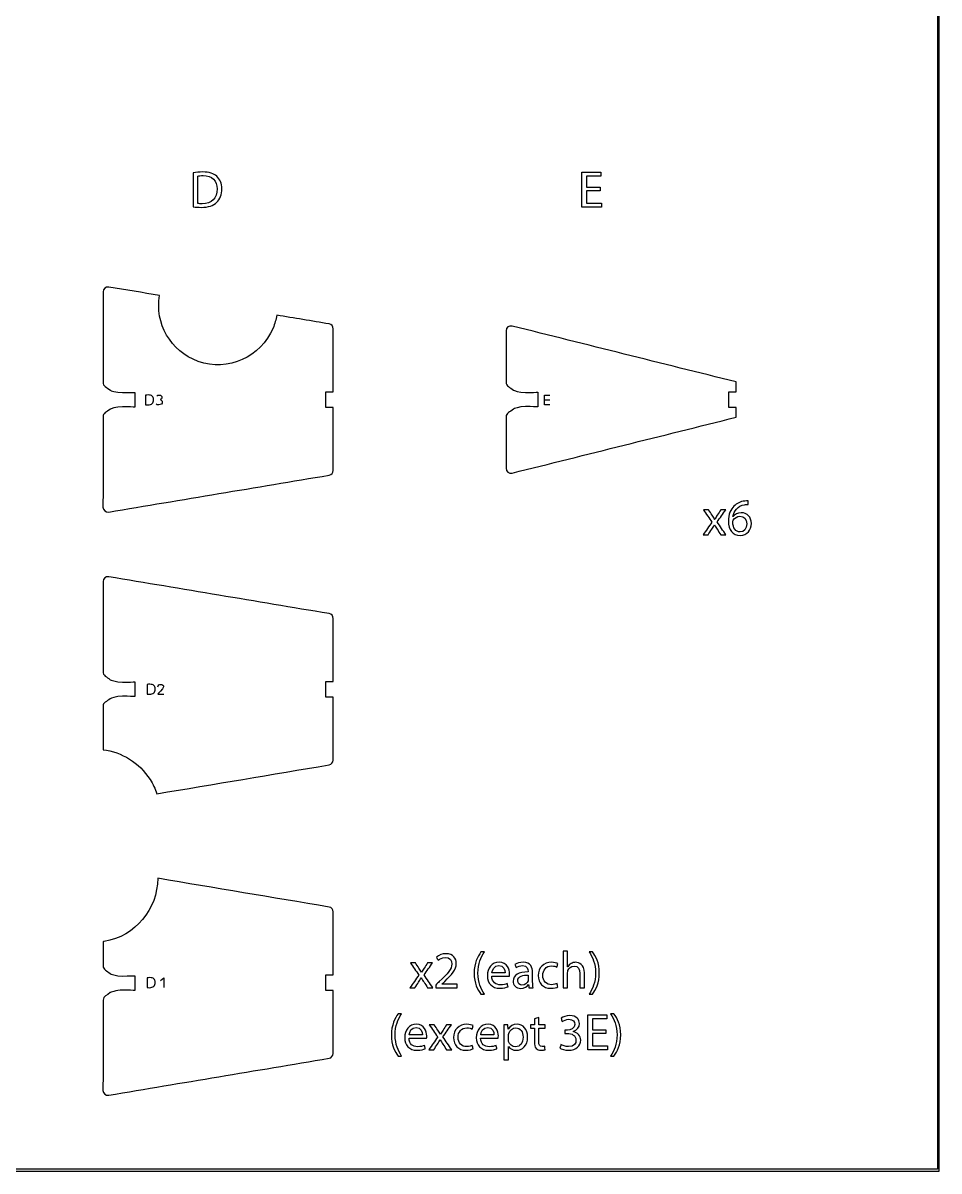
# Model space of a CAD drawing. Extents: x 0 to 430, y 0 to 540.
# Drawn here: x 242.1 to 430, y 0 to 235.4 of the extents above; entities that cross this region are included whole.
import ezdxf

# ---------------------------------------------------------------- set-up
doc = ezdxf.new("R2010")
doc.units = 0
doc.header["$MEASUREMENT"] = 0
doc.layers.add('DEFAULT', color=18, linetype='CONTINUOUS')

msp = doc.modelspace()

# ---------------------------------------------------------------- linework, layer by layer
at = {"layer": 'DEFAULT', "color": 177}
for points in [[(430, 540), (0, 540), (0, 0), (430, 0)], [(429.65, 0.35), (0.35, 0.35), (0.35, 539.65), (429.65, 539.65)], [(360.48, 200.97), (357.7, 200.97), (357.7, 198.4), (360.79, 198.4), (360.79, 197.62), (356.78, 197.62), (356.78, 204.76), (360.63, 204.76), (360.63, 203.98), (357.7, 203.98), (357.7, 201.73), (360.48, 201.73)], [(361.7, 28.21), (358.93, 28.21), (358.93, 25.64), (362.02, 25.64), (362.02, 24.86), (358.01, 24.86), (358.01, 32), (361.86, 32), (361.86, 31.22), (358.93, 31.22), (358.93, 28.97), (361.7, 28.97)]]:
    msp.add_lwpolyline(points, close=True, dxfattribs=at)
at = {"layer": 'DEFAULT', "color": 250}
for points in [[(350.21, 157.07), (349.07, 157.07), (349.07, 159.09), (350.17, 159.09)], [(349.07, 158.08), (350.17, 158.08)], [(270.37, 39.07), (271.02, 39.6), (271.02, 37.65)]]:
    msp.add_lwpolyline(points, dxfattribs=at)
at = {"layer": 'DEFAULT', "color": 177}
for points, knots in [([(277.06, 204.66), (277.62, 204.75), (278.28, 204.81), (279.01, 204.81), (280.34, 204.81), (281.28, 204.5), (281.9, 203.92), (282.54, 203.34), (282.91, 202.51), (282.91, 201.36), (282.91, 200.2), (282.55, 199.24), (281.88, 198.59), (281.21, 197.92), (280.11, 197.56), (278.73, 197.56), (278.07, 197.56), (277.52, 197.59), (277.06, 197.64), (277.06, 199.98), (277.06, 202.32), (277.06, 204.66)], [19.89, 19.89, 19.89, 19.89, 20.89, 20.89, 20.89, 21.89, 21.89, 21.89, 22.89, 22.89, 22.89, 23.89, 23.89, 23.89, 24.89, 24.89, 24.89, 25.89, 25.89, 25.89, 45.78, 45.78, 45.78, 45.78]), ([(277.98, 198.35), (278.21, 198.31), (278.55, 198.3), (278.91, 198.3), (280.88, 198.3), (281.94, 199.4), (281.94, 201.33), (281.96, 203.01), (281, 204.08), (279.06, 204.08), (278.58, 204.08), (278.22, 204.04), (277.98, 203.98), (277.98, 202.11), (277.98, 200.23), (277.98, 198.35)], [15.959, 15.959, 15.959, 15.959, 16.959, 16.959, 16.959, 17.959, 17.959, 17.959, 18.959, 18.959, 18.959, 19.959, 19.959, 19.959, 35.918, 35.918, 35.918, 35.918]), ([(390.83, 136.64), (390.64, 136.65), (390.39, 136.64), (390.13, 136.6), (388.67, 136.36), (387.9, 135.29), (387.74, 134.15), (387.75, 134.15), (387.76, 134.15), (387.77, 134.15), (388.1, 134.59), (388.67, 134.95), (389.43, 134.95), (390.65, 134.95), (391.51, 134.07), (391.51, 132.73), (391.51, 131.47), (390.65, 130.3), (389.22, 130.3), (387.75, 130.3), (386.79, 131.45), (386.79, 133.23), (386.79, 134.59), (387.27, 135.66), (387.95, 136.33), (388.52, 136.9), (389.28, 137.24), (390.15, 137.35), (390.43, 137.39), (390.66, 137.4), (390.83, 137.4), (390.83, 137.15), (390.83, 136.9), (390.83, 136.64)], [2.16, 2.16, 2.16, 2.16, 3.16, 3.16, 3.16, 4.16, 4.16, 4.16, 4.251, 4.251, 4.251, 5.251, 5.251, 5.251, 6.251, 6.251, 6.251, 7.251, 7.251, 7.251, 8.251, 8.251, 8.251, 9.251, 9.251, 9.251, 10.251, 10.251, 10.251, 11.251, 11.251, 11.251, 13.411, 13.411, 13.411, 13.411]), ([(382.73, 135.54), (382.98, 135.17), (383.22, 134.81), (383.46, 134.44), (383.65, 134.15), (383.81, 133.89), (383.98, 133.6), (383.99, 133.6), (384, 133.6), (384.01, 133.6), (384.18, 133.91), (384.35, 134.18), (384.52, 134.45), (384.76, 134.81), (385, 135.18), (385.24, 135.54), (385.58, 135.54), (385.91, 135.54), (386.25, 135.54), (385.66, 134.72), (385.08, 133.89), (384.5, 133.06), (385.1, 132.18), (385.7, 131.3), (386.3, 130.42), (385.95, 130.42), (385.59, 130.42), (385.24, 130.42), (384.99, 130.8), (384.74, 131.19), (384.49, 131.57), (384.29, 131.87), (384.12, 132.15), (383.94, 132.46), (383.93, 132.46), (383.92, 132.46), (383.92, 132.46), (383.75, 132.15), (383.57, 131.88), (383.38, 131.57), (383.13, 131.19), (382.88, 130.8), (382.64, 130.42), (382.29, 130.42), (381.95, 130.42), (381.61, 130.42), (382.22, 131.29), (382.82, 132.16), (383.43, 133.03), (382.85, 133.87), (382.27, 134.7), (381.7, 135.54), (382.04, 135.54), (382.39, 135.54), (382.73, 135.54)], [0, 0, 0, 0, 3.743683, 3.743683, 3.743683, 4.743683, 4.743683, 4.743683, 4.833683, 4.833683, 4.833683, 5.833683, 5.833683, 5.833683, 9.536344, 9.536344, 9.536344, 12.386344, 12.386344, 12.386344, 20.976282, 20.976282, 20.976282, 30.044623, 30.044623, 30.044623, 33.044623, 33.044623, 33.044623, 36.947161, 36.947161, 36.947161, 37.947161, 37.947161, 37.947161, 38.008161, 38.008161, 38.008161, 39.008161, 39.008161, 39.008161, 42.894946, 42.894946, 42.894946, 45.803946, 45.803946, 45.803946, 54.832976, 54.832976, 54.832976, 63.478707, 63.478707, 63.478707, 66.418707, 66.418707, 66.418707, 66.418707]), ([(390.56, 132.67), (390.56, 133.66), (390, 134.25), (389.15, 134.25), (388.58, 134.25), (388.07, 133.9), (387.81, 133.4), (387.75, 133.3), (387.71, 133.16), (387.71, 132.99), (387.73, 131.86), (388.25, 131.02), (389.22, 131.02), (390.02, 131.02), (390.56, 131.69), (390.56, 132.67)], [1, 1, 1, 1, 2, 2, 2, 3, 3, 3, 4, 4, 4, 5, 5, 5, 6, 6, 6, 6]), ([(336.78, 44.91), (336.01, 43.87), (335.45, 42.49), (335.45, 40.58), (335.45, 38.7), (336.03, 37.34), (336.78, 36.28), (336.54, 36.28), (336.29, 36.28), (336.05, 36.28), (335.38, 37.16), (334.66, 38.52), (334.66, 40.58), (334.67, 42.66), (335.38, 44.02), (336.05, 44.91), (336.29, 44.91), (336.54, 44.91), (336.78, 44.91)], [0, 0, 0, 0, 1, 1, 1, 2, 2, 2, 4.069, 4.069, 4.069, 5.069, 5.069, 5.069, 6.069, 6.069, 6.069, 8.138, 8.138, 8.138, 8.138]), ([(352.91, 45.08), (353.22, 45.08), (353.53, 45.08), (353.84, 45.08), (353.84, 44.01), (353.84, 42.95), (353.84, 41.88), (353.85, 41.88), (353.85, 41.88), (353.86, 41.88), (354.01, 42.15), (354.24, 42.38), (354.53, 42.54), (354.8, 42.7), (355.13, 42.8), (355.48, 42.8), (356.17, 42.8), (357.27, 42.38), (357.27, 40.61), (357.27, 39.6), (357.27, 38.58), (357.27, 37.56), (356.96, 37.56), (356.65, 37.56), (356.34, 37.56), (356.34, 38.54), (356.34, 39.52), (356.34, 40.51), (356.34, 41.33), (356.03, 42.03), (355.15, 42.03), (354.55, 42.03), (354.07, 41.61), (353.9, 41.1), (353.85, 40.97), (353.84, 40.83), (353.84, 40.65), (353.84, 39.62), (353.84, 38.59), (353.84, 37.56), (353.53, 37.56), (353.22, 37.56), (352.91, 37.56), (352.91, 40.07), (352.91, 42.57), (352.91, 45.08)], [21.3, 21.3, 21.3, 21.3, 23.94, 23.94, 23.94, 33.001, 33.001, 33.001, 33.06, 33.06, 33.06, 34.06, 34.06, 34.06, 35.06, 35.06, 35.06, 36.06, 36.06, 36.06, 44.7, 44.7, 44.7, 47.339, 47.339, 47.339, 55.679, 55.679, 55.679, 56.679, 56.679, 56.679, 57.679, 57.679, 57.679, 58.679, 58.679, 58.679, 67.439, 67.439, 67.439, 70.079, 70.079, 70.079, 91.379, 91.379, 91.379, 91.379]), ([(358.22, 36.28), (358.97, 37.33), (359.55, 38.71), (359.55, 40.61), (359.55, 42.51), (358.98, 43.86), (358.22, 44.91), (358.46, 44.91), (358.7, 44.91), (358.94, 44.91), (359.62, 44.04), (360.33, 42.69), (360.33, 40.6), (360.33, 38.53), (359.62, 37.18), (358.94, 36.28), (358.7, 36.28), (358.46, 36.28), (358.22, 36.28)], [0, 0, 0, 0, 1, 1, 1, 2, 2, 2, 4.039, 4.039, 4.039, 5.039, 5.039, 5.039, 6.039, 6.039, 6.039, 8.078, 8.078, 8.078, 8.078]), ([(322.62, 42.69), (322.86, 42.32), (323.11, 41.95), (323.35, 41.58), (323.54, 41.3), (323.7, 41.03), (323.87, 40.75), (323.88, 40.75), (323.89, 40.75), (323.9, 40.75), (324.07, 41.06), (324.24, 41.32), (324.41, 41.6), (324.65, 41.96), (324.89, 42.32), (325.13, 42.69), (325.46, 42.69), (325.8, 42.69), (326.13, 42.69), (325.55, 41.86), (324.97, 41.03), (324.39, 40.21), (324.99, 39.33), (325.59, 38.45), (326.19, 37.56), (325.83, 37.56), (325.48, 37.56), (325.13, 37.56), (324.88, 37.95), (324.63, 38.33), (324.38, 38.72), (324.18, 39.01), (324.01, 39.3), (323.83, 39.61), (323.82, 39.61), (323.81, 39.61), (323.81, 39.61), (323.64, 39.3), (323.46, 39.02), (323.27, 38.72), (323.02, 38.33), (322.77, 37.95), (322.52, 37.56), (322.18, 37.56), (321.84, 37.56), (321.5, 37.56), (322.1, 38.43), (322.71, 39.31), (323.32, 40.18), (322.74, 41.01), (322.16, 41.85), (321.58, 42.69), (321.93, 42.69), (322.27, 42.69), (322.62, 42.69)], [0, 0, 0, 0, 3.744236, 3.744236, 3.744236, 4.744236, 4.744236, 4.744236, 4.834236, 4.834236, 4.834236, 5.834236, 5.834236, 5.834236, 9.536897, 9.536897, 9.536897, 12.386897, 12.386897, 12.386897, 20.976594, 20.976594, 20.976594, 30.045762, 30.045762, 30.045762, 33.044762, 33.044762, 33.044762, 36.948683, 36.948683, 36.948683, 37.948683, 37.948683, 37.948683, 38.008683, 38.008683, 38.008683, 39.008683, 39.008683, 39.008683, 42.895769, 42.895769, 42.895769, 45.805769, 45.805769, 45.805769, 54.836191, 54.836191, 54.836191, 63.481669, 63.481669, 63.481669, 66.421669, 66.421669, 66.421669, 66.421669]), ([(326.79, 37.56), (326.79, 37.75), (326.79, 37.94), (326.79, 38.13), (327.03, 38.37), (327.28, 38.61), (327.52, 38.84), (329.28, 40.52), (330.07, 41.41), (330.08, 42.44), (330.08, 43.14), (329.74, 43.79), (328.72, 43.79), (328.09, 43.79), (327.57, 43.47), (327.26, 43.2), (327.16, 43.42), (327.06, 43.64), (326.96, 43.86), (327.44, 44.26), (328.11, 44.56), (328.91, 44.56), (330.39, 44.56), (331.01, 43.54), (331.01, 42.56), (331.01, 41.29), (330.09, 40.26), (328.64, 38.87), (328.46, 38.7), (328.27, 38.53), (328.09, 38.36), (328.09, 38.35), (328.09, 38.34), (328.09, 38.34), (329.12, 38.34), (330.15, 38.34), (331.18, 38.34), (331.18, 38.08), (331.18, 37.82), (331.18, 37.56), (329.72, 37.56), (328.25, 37.56), (326.79, 37.56)], [12.449, 12.449, 12.449, 12.449, 14.069, 14.069, 14.069, 16.954308, 16.954308, 16.954308, 17.954308, 17.954308, 17.954308, 18.954308, 18.954308, 18.954308, 19.954308, 19.954308, 19.954308, 21.996101, 21.996101, 21.996101, 22.996101, 22.996101, 22.996101, 23.996101, 23.996101, 23.996101, 24.996101, 24.996101, 24.996101, 27.119853, 27.119853, 27.119853, 27.179853, 27.179853, 27.179853, 35.939853, 35.939853, 35.939853, 38.129853, 38.129853, 38.129853, 50.578853, 50.578853, 50.578853, 50.578853]), ([(338.28, 39.96), (338.3, 38.7), (339.11, 38.18), (340.04, 38.18), (340.71, 38.18), (341.11, 38.29), (341.46, 38.44), (341.51, 38.22), (341.56, 38), (341.62, 37.78), (341.29, 37.63), (340.73, 37.46), (339.91, 37.46), (338.34, 37.46), (337.39, 38.49), (337.39, 40.04), (337.39, 41.58), (338.3, 42.8), (339.8, 42.8), (341.47, 42.8), (341.91, 41.33), (341.91, 40.39), (341.91, 40.2), (341.89, 40.05), (341.88, 39.96), (340.68, 39.96), (339.48, 39.96), (338.28, 39.96)], [10.199, 10.199, 10.199, 10.199, 11.199, 11.199, 11.199, 12.199, 12.199, 12.199, 14.140629, 14.140629, 14.140629, 15.140629, 15.140629, 15.140629, 16.140629, 16.140629, 16.140629, 17.140629, 17.140629, 17.140629, 18.140629, 18.140629, 18.140629, 19.140629, 19.140629, 19.140629, 29.339629, 29.339629, 29.339629, 29.339629]), ([(345.9, 37.56), (345.88, 37.78), (345.85, 37.99), (345.83, 38.21), (345.82, 38.21), (345.81, 38.21), (345.8, 38.21), (345.51, 37.81), (344.96, 37.45), (344.23, 37.45), (343.19, 37.45), (342.66, 38.18), (342.66, 38.92), (342.66, 40.16), (343.77, 40.83), (345.74, 40.82), (345.74, 40.86), (345.74, 40.89), (345.74, 40.93), (345.74, 41.35), (345.63, 42.11), (344.58, 42.11), (344.1, 42.11), (343.61, 41.97), (343.25, 41.73), (343.18, 41.94), (343.11, 42.14), (343.03, 42.35), (343.46, 42.62), (344.07, 42.8), (344.72, 42.8), (346.28, 42.8), (346.66, 41.73), (346.66, 40.71), (346.66, 40.07), (346.66, 39.43), (346.66, 38.79), (346.66, 38.35), (346.69, 37.91), (346.75, 37.56), (346.47, 37.56), (346.18, 37.56), (345.9, 37.56)], [0, 0, 0, 0, 1.84201, 1.84201, 1.84201, 1.93201, 1.93201, 1.93201, 2.93201, 2.93201, 2.93201, 3.93201, 3.93201, 3.93201, 4.93201, 4.93201, 4.93201, 5.23201, 5.23201, 5.23201, 6.23201, 6.23201, 6.23201, 7.23201, 7.23201, 7.23201, 9.072227, 9.072227, 9.072227, 10.072227, 10.072227, 10.072227, 11.072227, 11.072227, 11.072227, 16.502227, 16.502227, 16.502227, 17.502227, 17.502227, 17.502227, 19.901227, 19.901227, 19.901227, 19.901227]), ([(351.82, 37.75), (351.58, 37.63), (351.04, 37.46), (350.35, 37.46), (348.8, 37.46), (347.8, 38.51), (347.8, 40.07), (347.8, 41.65), (348.88, 42.79), (350.55, 42.79), (351.1, 42.79), (351.59, 42.65), (351.84, 42.53), (351.77, 42.29), (351.7, 42.05), (351.63, 41.81), (351.41, 41.93), (351.06, 42.05), (350.55, 42.05), (349.37, 42.05), (348.74, 41.18), (348.74, 40.11), (348.74, 38.93), (349.5, 38.2), (350.52, 38.2), (351.05, 38.2), (351.4, 38.34), (351.66, 38.45), (351.71, 38.22), (351.77, 37.99), (351.82, 37.75)], [2.030493, 2.030493, 2.030493, 2.030493, 3.030493, 3.030493, 3.030493, 4.030493, 4.030493, 4.030493, 5.030493, 5.030493, 5.030493, 6.030493, 6.030493, 6.030493, 8.156898, 8.156898, 8.156898, 9.156898, 9.156898, 9.156898, 10.156898, 10.156898, 10.156898, 11.156898, 11.156898, 11.156898, 12.156898, 12.156898, 12.156898, 14.187391, 14.187391, 14.187391, 14.187391]), ([(341.01, 40.62), (341.02, 41.21), (340.77, 42.14), (339.72, 42.14), (338.78, 42.14), (338.37, 41.27), (338.29, 40.62), (339.2, 40.62), (340.11, 40.62), (341.01, 40.62)], [7.709, 7.709, 7.709, 7.709, 8.709, 8.709, 8.709, 9.709, 9.709, 9.709, 17.418, 17.418, 17.418, 17.418]), ([(345.76, 40.18), (344.75, 40.2), (343.6, 40.02), (343.6, 39.02), (343.6, 38.42), (344, 38.13), (344.47, 38.13), (345.14, 38.13), (345.56, 38.56), (345.71, 38.99), (345.74, 39.09), (345.76, 39.19), (345.76, 39.29), (345.76, 39.58), (345.76, 39.88), (345.76, 40.18)], [2.521, 2.521, 2.521, 2.521, 3.521, 3.521, 3.521, 4.521, 4.521, 4.521, 5.521, 5.521, 5.521, 6.521, 6.521, 6.521, 9.042, 9.042, 9.042, 9.042]), ([(319.8, 32.21), (319.03, 31.17), (318.47, 29.79), (318.47, 27.88), (318.47, 26), (319.05, 24.64), (319.8, 23.58), (319.56, 23.58), (319.32, 23.58), (319.07, 23.58), (318.41, 24.46), (317.69, 25.82), (317.69, 27.88), (317.7, 29.96), (318.41, 31.32), (319.07, 32.21), (319.32, 32.21), (319.56, 32.21), (319.8, 32.21)], [0, 0, 0, 0, 1, 1, 1, 2, 2, 2, 4.069, 4.069, 4.069, 5.069, 5.069, 5.069, 6.069, 6.069, 6.069, 8.138, 8.138, 8.138, 8.138]), ([(347.92, 31.46), (347.92, 30.97), (347.92, 30.48), (347.92, 29.99), (348.37, 29.99), (348.81, 29.99), (349.26, 29.99), (349.26, 29.75), (349.26, 29.51), (349.26, 29.28), (348.81, 29.28), (348.37, 29.28), (347.92, 29.28), (347.92, 28.36), (347.92, 27.43), (347.92, 26.51), (347.92, 25.88), (348.1, 25.52), (348.62, 25.52), (348.87, 25.52), (349.05, 25.55), (349.16, 25.58), (349.18, 25.35), (349.19, 25.12), (349.2, 24.88), (349.02, 24.81), (348.74, 24.76), (348.38, 24.76), (347.95, 24.76), (347.6, 24.89), (347.37, 25.15), (347.11, 25.42), (347.01, 25.88), (347.01, 26.48), (347.01, 27.41), (347.01, 28.35), (347.01, 29.28), (346.75, 29.28), (346.48, 29.28), (346.22, 29.28), (346.22, 29.51), (346.22, 29.75), (346.22, 29.99), (346.48, 29.99), (346.75, 29.99), (347.01, 29.99), (347.01, 30.39), (347.01, 30.8), (347.01, 31.21), (347.32, 31.29), (347.62, 31.38), (347.92, 31.46)], [2.670674, 2.670674, 2.670674, 2.670674, 6.840674, 6.840674, 6.840674, 10.619674, 10.619674, 10.619674, 12.629674, 12.629674, 12.629674, 16.408674, 16.408674, 16.408674, 24.238674, 24.238674, 24.238674, 25.238674, 25.238674, 25.238674, 26.238674, 26.238674, 26.238674, 28.222307, 28.222307, 28.222307, 29.222307, 29.222307, 29.222307, 30.222307, 30.222307, 30.222307, 31.222307, 31.222307, 31.222307, 39.142307, 39.142307, 39.142307, 41.392307, 41.392307, 41.392307, 43.402307, 43.402307, 43.402307, 45.652307, 45.652307, 45.652307, 49.132307, 49.132307, 49.132307, 51.802981, 51.802981, 51.802981, 51.802981]), ([(352.47, 25.93), (352.74, 25.76), (353.35, 25.5), (354, 25.5), (355.19, 25.5), (355.57, 26.26), (355.55, 26.83), (355.54, 27.79), (354.68, 28.21), (353.78, 28.21), (353.6, 28.21), (353.43, 28.21), (353.26, 28.21), (353.26, 28.44), (353.26, 28.67), (353.26, 28.91), (353.43, 28.91), (353.6, 28.91), (353.78, 28.91), (354.45, 28.91), (355.31, 29.26), (355.31, 30.07), (355.31, 30.62), (354.96, 31.11), (354.1, 31.11), (353.55, 31.11), (353.03, 30.86), (352.73, 30.65), (352.65, 30.88), (352.57, 31.1), (352.49, 31.33), (352.85, 31.59), (353.54, 31.86), (354.28, 31.86), (355.64, 31.86), (356.25, 31.05), (356.25, 30.22), (356.25, 29.51), (355.83, 28.91), (354.98, 28.6), (354.98, 28.59), (354.98, 28.59), (354.98, 28.58), (355.83, 28.41), (356.52, 27.77), (356.52, 26.81), (356.52, 25.71), (355.66, 24.75), (354.01, 24.75), (353.24, 24.75), (352.56, 24.99), (352.22, 25.21), (352.31, 25.45), (352.39, 25.69), (352.47, 25.93)], [2.163331, 2.163331, 2.163331, 2.163331, 3.163331, 3.163331, 3.163331, 4.163331, 4.163331, 4.163331, 5.163331, 5.163331, 5.163331, 6.633331, 6.633331, 6.633331, 8.614331, 8.614331, 8.614331, 10.084331, 10.084331, 10.084331, 11.084331, 11.084331, 11.084331, 12.084331, 12.084331, 12.084331, 13.084331, 13.084331, 13.084331, 15.124551, 15.124551, 15.124551, 16.124551, 16.124551, 16.124551, 17.124551, 17.124551, 17.124551, 18.124551, 18.124551, 18.124551, 18.183551, 18.183551, 18.183551, 19.183551, 19.183551, 19.183551, 20.183551, 20.183551, 20.183551, 21.183551, 21.183551, 21.183551, 23.346882, 23.346882, 23.346882, 23.346882]), ([(362.62, 23.58), (363.38, 24.63), (363.96, 26.01), (363.96, 27.91), (363.96, 29.81), (363.39, 31.16), (362.62, 32.21), (362.86, 32.21), (363.1, 32.21), (363.34, 32.21), (364.02, 31.34), (364.73, 29.99), (364.73, 27.9), (364.73, 25.83), (364.02, 24.48), (363.34, 23.58), (363.1, 23.58), (362.86, 23.58), (362.62, 23.58)], [0, 0, 0, 0, 1, 1, 1, 2, 2, 2, 4.039, 4.039, 4.039, 5.039, 5.039, 5.039, 6.039, 6.039, 6.039, 8.078, 8.078, 8.078, 8.078]), ([(321.31, 27.26), (321.33, 26), (322.13, 25.48), (323.06, 25.48), (323.73, 25.48), (324.13, 25.59), (324.48, 25.74), (324.54, 25.52), (324.59, 25.3), (324.64, 25.08), (324.31, 24.93), (323.75, 24.76), (322.94, 24.76), (321.36, 24.76), (320.42, 25.79), (320.42, 27.34), (320.42, 28.88), (321.33, 30.1), (322.82, 30.1), (324.49, 30.1), (324.94, 28.63), (324.94, 27.69), (324.94, 27.5), (324.92, 27.35), (324.91, 27.26), (323.71, 27.26), (322.51, 27.26), (321.31, 27.26)], [10.199, 10.199, 10.199, 10.199, 11.199, 11.199, 11.199, 12.199, 12.199, 12.199, 14.140629, 14.140629, 14.140629, 15.140629, 15.140629, 15.140629, 16.140629, 16.140629, 16.140629, 17.140629, 17.140629, 17.140629, 18.140629, 18.140629, 18.140629, 19.140629, 19.140629, 19.140629, 29.339629, 29.339629, 29.339629, 29.339629]), ([(324.04, 27.92), (324.05, 28.51), (323.79, 29.44), (322.75, 29.44), (321.81, 29.44), (321.39, 28.57), (321.32, 27.92), (322.22, 27.92), (323.13, 27.92), (324.04, 27.92)], [7.709, 7.709, 7.709, 7.709, 8.709, 8.709, 8.709, 9.709, 9.709, 9.709, 17.418, 17.418, 17.418, 17.418]), ([(326.49, 29.99), (326.74, 29.62), (326.98, 29.25), (327.22, 28.88), (327.41, 28.6), (327.57, 28.33), (327.74, 28.05), (327.75, 28.05), (327.76, 28.05), (327.77, 28.05), (327.94, 28.36), (328.11, 28.62), (328.28, 28.9), (328.52, 29.26), (328.76, 29.62), (329, 29.99), (329.34, 29.99), (329.67, 29.99), (330.01, 29.99), (329.42, 29.16), (328.84, 28.33), (328.26, 27.51), (328.86, 26.63), (329.46, 25.75), (330.06, 24.86), (329.71, 24.86), (329.35, 24.86), (329, 24.86), (328.75, 25.25), (328.5, 25.63), (328.25, 26.02), (328.05, 26.31), (327.88, 26.6), (327.7, 26.91), (327.69, 26.91), (327.69, 26.91), (327.68, 26.91), (327.51, 26.6), (327.33, 26.32), (327.14, 26.02), (326.89, 25.63), (326.64, 25.25), (326.4, 24.86), (326.06, 24.86), (325.71, 24.86), (325.37, 24.86), (325.98, 25.73), (326.58, 26.61), (327.19, 27.48), (326.61, 28.31), (326.03, 29.15), (325.46, 29.99), (325.8, 29.99), (326.15, 29.99), (326.49, 29.99)], [0, 0, 0, 0, 3.743683, 3.743683, 3.743683, 4.743683, 4.743683, 4.743683, 4.834683, 4.834683, 4.834683, 5.834683, 5.834683, 5.834683, 9.537344, 9.537344, 9.537344, 12.387344, 12.387344, 12.387344, 20.976465, 20.976465, 20.976465, 30.045633, 30.045633, 30.045633, 33.045633, 33.045633, 33.045633, 36.949008, 36.949008, 36.949008, 37.949008, 37.949008, 37.949008, 38.010008, 38.010008, 38.010008, 39.010008, 39.010008, 39.010008, 42.897635, 42.897635, 42.897635, 45.807635, 45.807635, 45.807635, 54.838057, 54.838057, 54.838057, 63.482965, 63.482965, 63.482965, 66.422965, 66.422965, 66.422965, 66.422965]), ([(334.45, 25.05), (334.21, 24.93), (333.67, 24.76), (332.98, 24.76), (331.44, 24.76), (330.43, 25.81), (330.43, 27.37), (330.43, 28.95), (331.51, 30.09), (333.18, 30.09), (333.73, 30.09), (334.22, 29.95), (334.47, 29.83), (334.4, 29.59), (334.33, 29.35), (334.26, 29.11), (334.04, 29.23), (333.69, 29.35), (333.18, 29.35), (332.01, 29.35), (331.37, 28.48), (331.37, 27.41), (331.37, 26.23), (332.13, 25.5), (333.15, 25.5), (333.68, 25.5), (334.03, 25.64), (334.29, 25.75), (334.35, 25.52), (334.4, 25.29), (334.45, 25.05)], [2.030493, 2.030493, 2.030493, 2.030493, 3.030493, 3.030493, 3.030493, 4.030493, 4.030493, 4.030493, 5.030493, 5.030493, 5.030493, 6.030493, 6.030493, 6.030493, 8.156898, 8.156898, 8.156898, 9.156898, 9.156898, 9.156898, 10.156898, 10.156898, 10.156898, 11.156898, 11.156898, 11.156898, 12.156898, 12.156898, 12.156898, 14.187391, 14.187391, 14.187391, 14.187391]), ([(336, 27.26), (336.02, 26), (336.82, 25.48), (337.75, 25.48), (338.42, 25.48), (338.82, 25.59), (339.17, 25.74), (339.22, 25.52), (339.28, 25.3), (339.33, 25.08), (339, 24.93), (338.44, 24.76), (337.63, 24.76), (336.05, 24.76), (335.11, 25.79), (335.11, 27.34), (335.11, 28.88), (336.02, 30.1), (337.51, 30.1), (339.18, 30.1), (339.63, 28.63), (339.63, 27.69), (339.63, 27.5), (339.61, 27.35), (339.6, 27.26), (338.4, 27.26), (337.2, 27.26), (336, 27.26)], [10.199, 10.199, 10.199, 10.199, 11.199, 11.199, 11.199, 12.199, 12.199, 12.199, 14.140629, 14.140629, 14.140629, 15.140629, 15.140629, 15.140629, 16.140629, 16.140629, 16.140629, 17.140629, 17.140629, 17.140629, 18.140629, 18.140629, 18.140629, 19.140629, 19.140629, 19.140629, 29.339629, 29.339629, 29.339629, 29.339629]), ([(338.73, 27.92), (338.74, 28.51), (338.48, 29.44), (337.44, 29.44), (336.49, 29.44), (336.08, 28.57), (336.01, 27.92), (336.91, 27.92), (337.82, 27.92), (338.73, 27.92)], [7.709, 7.709, 7.709, 7.709, 8.709, 8.709, 8.709, 9.709, 9.709, 9.709, 17.418, 17.418, 17.418, 17.418]), ([(340.78, 28.31), (340.78, 28.97), (340.76, 29.5), (340.74, 29.99), (341.02, 29.99), (341.3, 29.99), (341.57, 29.99), (341.59, 29.69), (341.6, 29.4), (341.62, 29.11), (341.62, 29.11), (341.63, 29.11), (341.64, 29.11), (342.02, 29.73), (342.62, 30.1), (343.46, 30.1), (344.7, 30.1), (345.63, 29.05), (345.63, 27.5), (345.63, 25.66), (344.51, 24.75), (343.3, 24.75), (342.62, 24.75), (342.03, 25.04), (341.72, 25.55), (341.72, 25.55), (341.71, 25.55), (341.7, 25.55), (341.7, 24.62), (341.7, 23.7), (341.7, 22.77), (341.39, 22.77), (341.09, 22.77), (340.78, 22.77), (340.78, 24.62), (340.78, 26.47), (340.78, 28.31)], [15.72, 15.72, 15.72, 15.72, 16.72, 16.72, 16.72, 19.09, 19.09, 19.09, 21.58289, 21.58289, 21.58289, 21.64189, 21.64189, 21.64189, 22.64189, 22.64189, 22.64189, 23.64189, 23.64189, 23.64189, 24.64189, 24.64189, 24.64189, 25.64189, 25.64189, 25.64189, 25.70189, 25.70189, 25.70189, 33.59189, 33.59189, 33.59189, 36.20189, 36.20189, 36.20189, 51.92189, 51.92189, 51.92189, 51.92189]), ([(341.7, 26.95), (341.7, 26.81), (341.72, 26.68), (341.74, 26.57), (341.91, 25.92), (342.47, 25.48), (343.14, 25.48), (344.12, 25.48), (344.7, 26.28), (344.7, 27.46), (344.7, 28.48), (344.16, 29.36), (343.17, 29.36), (342.54, 29.36), (341.94, 28.91), (341.76, 28.21), (341.73, 28.09), (341.7, 27.95), (341.7, 27.83), (341.7, 27.53), (341.7, 27.24), (341.7, 26.95)], [2.489, 2.489, 2.489, 2.489, 3.489, 3.489, 3.489, 4.489, 4.489, 4.489, 5.489, 5.489, 5.489, 6.489, 6.489, 6.489, 7.489, 7.489, 7.489, 8.489, 8.489, 8.489, 10.978, 10.978, 10.978, 10.978])]:
    msp.add_open_spline(points, degree=3, knots=knots, dxfattribs=at)
at = {"layer": 'DEFAULT', "color": 240}
for points, knots in [([(304.25, 159.75), (304.25, 158.69), (304.25, 157.62), (304.25, 156.55), (304.75, 156.55), (305.25, 156.55), (305.75, 156.55), (305.75, 152.25), (305.75, 147.94), (305.75, 143.63), (305.75, 143.15), (305.4, 142.73), (304.91, 142.65), (289.85, 140.13), (274.78, 137.61), (259.72, 135.1), (259.11, 135), (258.55, 135.47), (258.55, 136.08), (258.56, 142.24), (258.56, 148.41), (258.56, 154.57), (258.56, 155.48), (259.31, 155.53), (260.06, 156.16), (260.06, 156.22), (261.18, 156.67), (262.56, 156.67), (263.95, 156.67), (264.72, 156.62), (265.06, 156.62), (265.06, 157.62), (265.06, 158.62), (265.06, 159.62), (264.72, 159.62), (263.94, 159.57), (262.56, 159.57), (261.19, 159.57), (260.06, 160.02), (260.06, 160.07), (259.31, 160.7), (258.56, 160.85), (258.56, 161.76), (258.56, 167.92), (258.56, 174.09), (258.57, 180.25), (258.57, 180.86), (259.12, 181.33), (259.73, 181.23), (263.2, 180.65), (266.67, 180.07), (270.14, 179.49), (269.18, 173.83), (272.35, 168.05), (278.06, 165.99), (284.13, 163.81), (290.96, 166.86), (293.43, 172.82), (293.79, 173.69), (294.04, 174.57), (294.19, 175.46), (297.76, 174.86), (301.34, 174.26), (304.92, 173.66), (305.4, 173.58), (305.76, 173.16), (305.76, 172.67), (305.76, 168.37), (305.76, 164.06), (305.76, 159.75), (305.26, 159.75), (304.75, 159.75), (304.25, 159.75)], [4.260012, 4.260012, 4.260012, 4.260012, 13.330012, 13.330012, 13.330012, 17.580012, 17.580012, 17.580012, 54.210013, 54.210013, 54.210013, 55.210013, 55.210013, 55.210013, 185.095086, 185.095086, 185.095086, 186.095086, 186.095086, 186.095086, 238.495089, 238.495089, 238.495089, 239.495089, 239.495089, 239.495089, 240.495089, 240.495089, 240.495089, 241.495089, 241.495089, 241.495089, 249.985111, 249.985111, 249.985111, 250.985111, 250.985111, 250.985111, 251.985111, 251.985111, 251.985111, 252.985111, 252.985111, 252.985111, 305.385114, 305.385114, 305.385114, 306.385114, 306.385114, 306.385114, 336.295875, 336.295875, 336.295875, 337.295875, 337.295875, 337.295875, 338.295875, 338.295875, 338.295875, 339.295875, 339.295875, 339.295875, 370.151944, 370.151944, 370.151944, 371.151944, 371.151944, 371.151944, 407.781944, 407.781944, 407.781944, 412.041956, 412.041956, 412.041956, 412.041956]), ([(388.41, 156.55), (388.41, 155.88), (388.41, 155.21), (388.41, 154.54), (373.09, 150.72), (357.77, 146.9), (342.46, 143.09), (341.82, 142.93), (341.21, 143.41), (341.21, 144.06), (341.21, 147.56), (341.21, 151.06), (341.21, 154.56), (341.21, 155.46), (341.97, 155.57), (342.72, 156.2), (342.72, 156.26), (343.84, 156.7), (345.22, 156.71), (346.61, 156.71), (347.38, 156.66), (347.72, 156.66), (347.72, 157.66), (347.72, 158.66), (347.72, 159.66), (347.38, 159.66), (346.6, 159.61), (345.22, 159.61), (343.84, 159.61), (342.72, 160.05), (342.72, 160.11), (341.97, 160.73), (341.21, 160.84), (341.21, 161.75), (341.21, 165.25), (341.21, 168.75), (341.21, 172.25), (341.21, 172.9), (341.83, 173.37), (342.46, 173.22), (357.77, 169.4), (373.09, 165.58), (388.41, 161.76), (388.41, 161.09), (388.41, 160.42), (388.41, 159.75), (387.91, 159.75), (387.41, 159.75), (386.91, 159.75), (386.91, 158.69), (386.91, 157.62), (386.91, 156.56), (387.41, 156.56), (387.91, 156.56), (388.41, 156.55)], [0, 0, 0, 0, 5.700009, 5.700009, 5.700009, 139.93865, 139.93865, 139.93865, 140.93865, 140.93865, 140.93865, 170.70865, 170.70865, 170.70865, 171.70865, 171.70865, 171.70865, 172.70865, 172.70865, 172.70865, 173.70865, 173.70865, 173.70865, 182.198674, 182.198674, 182.198674, 183.198674, 183.198674, 183.198674, 184.198674, 184.198674, 184.198674, 185.198674, 185.198674, 185.198674, 214.958674, 214.958674, 214.958674, 215.958674, 215.958674, 215.958674, 350.197316, 350.197316, 350.197316, 355.897316, 355.897316, 355.897316, 360.137316, 360.137316, 360.137316, 369.187316, 369.187316, 369.187316, 373.437327, 373.437327, 373.437327, 373.437327]), ([(304.25, 100.36), (304.25, 99.29), (304.25, 98.23), (304.25, 97.16), (304.75, 97.16), (305.25, 97.16), (305.75, 97.16), (305.75, 92.86), (305.75, 88.55), (305.75, 84.24), (305.75, 83.75), (305.39, 83.34), (304.91, 83.26), (293.14, 81.29), (281.37, 79.31), (269.6, 77.34), (269.26, 78.35), (268.8, 79.33), (268.2, 80.26), (265.97, 83.77), (262.38, 85.88), (258.56, 86.37), (258.56, 89.33), (258.56, 92.29), (258.56, 95.24), (258.56, 96.14), (259.31, 96.2), (260.05, 96.82), (260.08, 96.89), (261.19, 97.32), (262.55, 97.33), (263.94, 97.33), (264.71, 97.28), (265.06, 97.29), (265.05, 98.28), (265.05, 99.28), (265.05, 100.28), (264.71, 100.28), (263.93, 100.23), (262.55, 100.23), (261.18, 100.23), (260.05, 100.68), (260.05, 100.73), (259.31, 101.36), (258.56, 101.52), (258.56, 102.42), (258.56, 102.42), (258.56, 120.84), (258.56, 120.84), (258.56, 121.46), (259.11, 121.93), (259.72, 121.83), (274.79, 119.31), (289.85, 116.79), (304.92, 114.27), (305.4, 114.18), (305.75, 113.77), (305.75, 113.28), (305.75, 108.97), (305.75, 104.67), (305.75, 100.36), (305.25, 100.36), (304.75, 100.36), (304.25, 100.36)], [4.25, 4.25, 4.25, 4.25, 13.31, 13.31, 13.31, 17.56, 17.56, 17.56, 54.190001, 54.190001, 54.190001, 55.190001, 55.190001, 55.190001, 156.693251, 156.693251, 156.693251, 157.693251, 157.693251, 157.693251, 158.693251, 158.693251, 158.693251, 183.853253, 183.853253, 183.853253, 184.853253, 184.853253, 184.853253, 185.853253, 185.853253, 185.853253, 186.853253, 186.853253, 186.853253, 195.333274, 195.333274, 195.333274, 196.333274, 196.333274, 196.333274, 197.333274, 197.333274, 197.333274, 198.333274, 198.333274, 198.333274, 199.333274, 199.333274, 199.333274, 200.333274, 200.333274, 200.333274, 330.227581, 330.227581, 330.227581, 331.227581, 331.227581, 331.227581, 367.857581, 367.857581, 367.857581, 372.107581, 372.107581, 372.107581, 372.107581]), ([(304.25, 40.22), (304.25, 39.15), (304.25, 38.09), (304.25, 37.02), (304.75, 37.02), (305.25, 37.02), (305.75, 37.02), (305.75, 32.71), (305.75, 28.4), (305.75, 24.1), (305.75, 23.61), (305.39, 23.19), (304.91, 23.11), (289.85, 20.59), (274.78, 18.07), (259.72, 15.55), (259.11, 15.45), (258.55, 15.92), (258.55, 16.54), (258.56, 22.71), (258.56, 28.88), (258.56, 35.05), (258.6, 35.88), (259.32, 35.96), (260.05, 36.57), (260.05, 36.6), (260.33, 36.72), (260.78, 36.84), (261.24, 36.96), (261.86, 37.07), (262.55, 37.08), (263.94, 37.08), (264.71, 37.03), (265.06, 37.03), (265.05, 38.03), (265.05, 39.03), (265.05, 40.03), (264.71, 40.03), (263.93, 39.98), (262.55, 39.98), (261.18, 39.98), (260.05, 40.42), (260.05, 40.48), (259.33, 41.08), (258.6, 41.25), (258.56, 42.09), (258.56, 43.73), (258.56, 45.38), (258.56, 47.02), (258.63, 47.03), (258.7, 47.04), (258.78, 47.05), (265.2, 48.15), (269.75, 53.71), (269.77, 60.01), (281.49, 58.05), (293.2, 56.08), (304.92, 54.12), (305.4, 54.04), (305.75, 53.63), (305.75, 53.13), (305.75, 48.83), (305.75, 44.52), (305.75, 40.22), (305.25, 40.22), (304.75, 40.22), (304.25, 40.22)], [4.239, 4.239, 4.239, 4.239, 13.289, 13.289, 13.289, 17.528014, 17.528014, 17.528014, 54.157016, 54.157016, 54.157016, 55.157016, 55.157016, 55.157016, 185.037172, 185.037172, 185.037172, 186.037172, 186.037172, 186.037172, 238.497173, 238.497173, 238.497173, 239.497173, 239.497173, 239.497173, 240.497173, 240.497173, 240.497173, 241.497173, 241.497173, 241.497173, 242.497173, 242.497173, 242.497173, 250.987196, 250.987196, 250.987196, 251.987196, 251.987196, 251.987196, 252.987196, 252.987196, 252.987196, 253.987196, 253.987196, 253.987196, 267.977196, 267.977196, 267.977196, 268.977196, 268.977196, 268.977196, 269.977196, 269.977196, 269.977196, 370.985449, 370.985449, 370.985449, 371.985449, 371.985449, 371.985449, 408.605449, 408.605449, 408.605449, 412.844449, 412.844449, 412.844449, 412.844449])]:
    msp.add_open_spline(points, degree=3, knots=knots, dxfattribs=at)
at = {"layer": 'DEFAULT', "color": 250}
for points, knots in [([(267.28, 159.06), (267.43, 159.08), (267.62, 159.1), (267.83, 159.1), (268.21, 159.1), (268.47, 159.01), (268.65, 158.85), (268.83, 158.68), (268.93, 158.45), (268.93, 158.12), (268.93, 157.79), (268.83, 157.52), (268.64, 157.34), (268.45, 157.15), (268.14, 157.05), (267.75, 157.05), (267.56, 157.05), (267.41, 157.06), (267.28, 157.07), (267.28, 157.73), (267.28, 158.4), (267.28, 159.06)], [0, 0, 0, 0, 1, 1, 1, 2, 2, 2, 3, 3, 3, 4, 4, 4, 5, 5, 5, 6, 6, 6, 11.635, 11.635, 11.635, 11.635]), ([(269.56, 158.93), (269.66, 159.01), (269.86, 159.08), (270.07, 159.08), (270.45, 159.08), (270.63, 158.85), (270.63, 158.61), (270.63, 158.41), (270.51, 158.24), (270.27, 158.15), (270.51, 158.1), (270.7, 157.92), (270.7, 157.65), (270.7, 157.34), (270.46, 157.06), (269.99, 157.07), (269.77, 157.07), (269.58, 157.13), (269.48, 157.2)], [0, 0, 0, 0, 1, 1, 1, 2, 2, 2, 3.017, 3.017, 3.017, 4.017, 4.017, 4.017, 5.017, 5.017, 5.017, 6.017, 6.017, 6.017, 6.017]), ([(267.59, 99.75), (267.75, 99.77), (267.94, 99.79), (268.15, 99.79), (268.52, 99.79), (268.79, 99.7), (268.97, 99.54), (269.15, 99.37), (269.25, 99.14), (269.25, 98.81), (269.25, 98.48), (269.15, 98.21), (268.96, 98.03), (268.77, 97.84), (268.46, 97.74), (268.07, 97.74), (267.88, 97.74), (267.73, 97.75), (267.59, 97.76), (267.59, 98.42), (267.59, 99.09), (267.59, 99.75)], [0, 0, 0, 0, 1, 1, 1, 2, 2, 2, 3, 3, 3, 4, 4, 4, 5, 5, 5, 6, 6, 6, 11.635, 11.635, 11.635, 11.635]), ([(269.82, 99.27), (269.82, 99.64), (270.15, 99.75), (270.37, 99.75), (270.79, 99.75), (270.97, 99.55), (270.97, 99.27), (270.97, 98.91), (269.77, 97.77), (269.77, 97.77), (270.19, 97.77), (270.6, 97.77), (271.02, 97.77)], [0, 0, 0, 0, 1, 1, 1, 2, 2, 2, 3, 3, 3, 6.528, 6.528, 6.528, 6.528]), ([(267.59, 39.61), (267.75, 39.63), (267.94, 39.65), (268.15, 39.65), (268.52, 39.65), (268.79, 39.56), (268.97, 39.4), (269.15, 39.23), (269.25, 39), (269.25, 38.67), (269.25, 38.34), (269.15, 38.07), (268.96, 37.89), (268.77, 37.7), (268.46, 37.59), (268.07, 37.59), (267.88, 37.59), (267.73, 37.6), (267.59, 37.62), (267.59, 38.28), (267.59, 38.94), (267.59, 39.61)], [0, 0, 0, 0, 1, 1, 1, 2, 2, 2, 3, 3, 3, 4, 4, 4, 5, 5, 5, 6, 6, 6, 11.635, 11.635, 11.635, 11.635])]:
    msp.add_open_spline(points, degree=3, knots=knots, dxfattribs=at)

doc.saveas('drawing.dxf')
